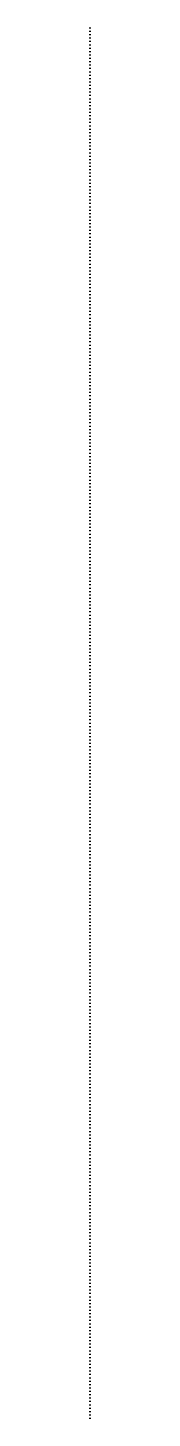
# Model space of a CAD drawing. Extents: x -13000 to 3070, y -764 to 30585.
# Drawn here: x -13000 to -12999, y 1860 to 2684 of the extents above; entities that cross this region are included whole.
import ezdxf

# ---------------------------------------------------------------- set-up
doc = ezdxf.new("R2010")
doc.units = 0
for name, color, linetype in [('COTA', 241, 'Continuous'), ('Painéis', 200, 'Continuous'), ('SARR_3.5x7', 81, 'Continuous')]:
    doc.layers.add(name, color=color, linetype=linetype)

msp = doc.modelspace()

# ---------------------------------------------------------------- linework, layer by layer
at = {"layer": 'COTA'}
for p, q in [((-13000, 2610), (-12999, 2610)), ((-13000, 2608), (-12999, 2608)), ((-13000, 2606), (-12999, 2606)), ((-13000, 2604), (-12999, 2604)), ((-13000, 2602), (-12999, 2602)), ((-13000, 2600), (-12999, 2600)), ((-13000, 2598), (-12999, 2598)), ((-13000, 2596), (-12999, 2596)), ((-13000, 2594), (-12999, 2594)), ((-13000, 2592), (-12999, 2592)), ((-13000, 2590), (-12999, 2590)), ((-13000, 2588), (-12999, 2588)), ((-13000, 2586), (-12999, 2586)), ((-13000, 2584), (-12999, 2584)), ((-13000, 2582), (-12999, 2582)), ((-13000, 2580), (-12999, 2580)), ((-13000, 2578), (-12999, 2578)), ((-13000, 2576), (-12999, 2576)), ((-13000, 2574), (-12999, 2574)), ((-13000, 2572), (-12999, 2572)), ((-13000, 2570), (-12999, 2570)), ((-13000, 2568), (-12999, 2568)), ((-13000, 2566), (-12999, 2566)), ((-13000, 2564), (-12999, 2564)), ((-13000, 2562), (-12999, 2562)), ((-13000, 2560), (-12999, 2560)), ((-13000, 2558), (-12999, 2558)), ((-13000, 2556), (-12999, 2556)), ((-13000, 2554), (-12999, 2554)), ((-13000, 2552), (-12999, 2552)), ((-13000, 2550), (-12999, 2550)), ((-13000, 2548), (-12999, 2548)), ((-13000, 2546), (-12999, 2546)), ((-13000, 2544), (-12999, 2544)), ((-13000, 2542), (-12999, 2542)), ((-13000, 2540), (-12999, 2540)), ((-13000, 2538), (-12999, 2538)), ((-13000, 2536), (-12999, 2536)), ((-13000, 2534), (-12999, 2534)), ((-13000, 2532), (-12999, 2532)), ((-13000, 2530), (-12999, 2530)), ((-13000, 2528), (-12999, 2528)), ((-13000, 2526), (-12999, 2526)), ((-13000, 2524), (-12999, 2524)), ((-13000, 2522), (-12999, 2522)), ((-13000, 2520), (-12999, 2520)), ((-13000, 2518), (-12999, 2518)), ((-13000, 2516), (-12999, 2516)), ((-13000, 2514), (-12999, 2514)), ((-13000, 2512), (-12999, 2512)), ((-13000, 2510), (-12999, 2510)), ((-13000, 2508), (-12999, 2508)), ((-13000, 2506), (-12999, 2506)), ((-13000, 2504), (-12999, 2504)), ((-13000, 2502), (-12999, 2502)), ((-13000, 2500), (-12999, 2500)), ((-13000, 2498), (-12999, 2498)), ((-13000, 2496), (-12999, 2496)), ((-13000, 2494), (-12999, 2494)), ((-13000, 2492), (-12999, 2492)), ((-13000, 2490), (-12999, 2490)), ((-13000, 2488), (-12999, 2488)), ((-13000, 2486), (-12999, 2486)), ((-13000, 2484), (-12999, 2484)), ((-13000, 2482), (-12999, 2482)), ((-13000, 2480), (-12999, 2480)), ((-13000, 2478), (-12999, 2478)), ((-13000, 2476), (-12999, 2476)), ((-13000, 2474), (-12999, 2474)), ((-13000, 2472), (-12999, 2472)), ((-13000, 2470), (-12999, 2470)), ((-13000, 2468), (-12999, 2468)), ((-13000, 2466), (-12999, 2466)), ((-13000, 2464), (-12999, 2464)), ((-13000, 2462), (-12999, 2462)), ((-13000, 2460), (-12999, 2460)), ((-13000, 2458), (-12999, 2458)), ((-13000, 2456), (-12999, 2456)), ((-13000, 2454), (-12999, 2454)), ((-13000, 2452), (-12999, 2452)), ((-13000, 2450), (-12999, 2450)), ((-13000, 2448), (-12999, 2448)), ((-13000, 2446), (-12999, 2446)), ((-13000, 2444), (-12999, 2444)), ((-13000, 2442), (-12999, 2442)), ((-13000, 2440), (-12999, 2440)), ((-13000, 2438), (-12999, 2438)), ((-13000, 2436), (-12999, 2436)), ((-13000, 2434), (-12999, 2434)), ((-13000, 2432), (-12999, 2432)), ((-13000, 2430), (-12999, 2430)), ((-13000, 2428), (-12999, 2428)), ((-13000, 2426), (-12999, 2426)), ((-13000, 2424), (-12999, 2424)), ((-13000, 2422), (-12999, 2422)), ((-13000, 2420), (-12999, 2420)), ((-13000, 2418), (-12999, 2418)), ((-13000, 2416), (-12999, 2416)), ((-13000, 2414), (-12999, 2414)), ((-13000, 2412), (-12999, 2412)), ((-13000, 2410), (-12999, 2410)), ((-13000, 2408), (-12999, 2408)), ((-13000, 2406), (-12999, 2406)), ((-13000, 2404), (-12999, 2404)), ((-13000, 2402), (-12999, 2402)), ((-13000, 2400), (-12999, 2400)), ((-13000, 2398), (-12999, 2398)), ((-13000, 2396), (-12999, 2396)), ((-13000, 2394), (-12999, 2394)), ((-13000, 2392), (-12999, 2392)), ((-13000, 2390), (-12999, 2390)), ((-13000, 2388), (-12999, 2388)), ((-13000, 2386), (-12999, 2386)), ((-13000, 2384), (-12999, 2384)), ((-13000, 2382), (-12999, 2382)), ((-13000, 2380), (-12999, 2380)), ((-13000, 2378), (-12999, 2378)), ((-13000, 2376), (-12999, 2376)), ((-13000, 2374), (-12999, 2374)), ((-13000, 2372), (-12999, 2372)), ((-13000, 2370), (-12999, 2370)), ((-13000, 2368), (-12999, 2368)), ((-13000, 2366), (-12999, 2366)), ((-13000, 2364), (-12999, 2364)), ((-13000, 2362), (-12999, 2362)), ((-13000, 2360), (-12999, 2360)), ((-13000, 2358), (-12999, 2358)), ((-13000, 2356), (-12999, 2356)), ((-13000, 2354), (-12999, 2354)), ((-13000, 2352), (-12999, 2352)), ((-13000, 2350), (-12999, 2350)), ((-13000, 2348), (-12999, 2348)), ((-13000, 2346), (-12999, 2346)), ((-13000, 2344), (-12999, 2344)), ((-13000, 2342), (-12999, 2342)), ((-13000, 2340), (-12999, 2340)), ((-13000, 2338), (-12999, 2338)), ((-13000, 2336), (-12999, 2336)), ((-13000, 2334), (-12999, 2334)), ((-13000, 2332), (-12999, 2332)), ((-13000, 2330), (-12999, 2330)), ((-13000, 2328), (-12999, 2328)), ((-13000, 2326), (-12999, 2326)), ((-13000, 2324), (-12999, 2324)), ((-13000, 2322), (-12999, 2322)), ((-13000, 2320), (-12999, 2320)), ((-13000, 2318), (-12999, 2318)), ((-13000, 2316), (-12999, 2316)), ((-13000, 2314), (-12999, 2314)), ((-13000, 2312), (-12999, 2312)), ((-13000, 2310), (-12999, 2310)), ((-13000, 2308), (-12999, 2308)), ((-13000, 2306), (-12999, 2306)), ((-13000, 2304), (-12999, 2304)), ((-13000, 2302), (-12999, 2302)), ((-13000, 2300), (-12999, 2300)), ((-13000, 2298), (-12999, 2298)), ((-13000, 2296), (-12999, 2296)), ((-13000, 2294), (-12999, 2294)), ((-13000, 2292), (-12999, 2292)), ((-13000, 2290), (-12999, 2290)), ((-13000, 2288), (-12999, 2288)), ((-13000, 2286), (-12999, 2286)), ((-13000, 2284), (-12999, 2284)), ((-13000, 2282), (-12999, 2282)), ((-13000, 2280), (-12999, 2280)), ((-13000, 2278), (-12999, 2278)), ((-13000, 2276), (-12999, 2276)), ((-13000, 2274), (-12999, 2274)), ((-13000, 2272), (-12999, 2272)), ((-13000, 2270), (-12999, 2270)), ((-13000, 2268), (-12999, 2268)), ((-13000, 2266), (-12999, 2266)), ((-13000, 2264), (-12999, 2264)), ((-13000, 2262), (-12999, 2262)), ((-13000, 2260), (-12999, 2260)), ((-13000, 2258), (-12999, 2258)), ((-13000, 2256), (-12999, 2256)), ((-13000, 2254), (-12999, 2254)), ((-13000, 2252), (-12999, 2252)), ((-13000, 2250), (-12999, 2250)), ((-13000, 2248), (-12999, 2248)), ((-13000, 2246), (-12999, 2246)), ((-13000, 2244), (-12999, 2244)), ((-13000, 2242), (-12999, 2242)), ((-13000, 2240), (-12999, 2240)), ((-13000, 2238), (-12999, 2238)), ((-13000, 2236), (-12999, 2236)), ((-13000, 2234), (-12999, 2234)), ((-13000, 2232), (-12999, 2232)), ((-13000, 2230), (-12999, 2230)), ((-13000, 2228), (-12999, 2228)), ((-13000, 2226), (-12999, 2226)), ((-13000, 2224), (-12999, 2224)), ((-13000, 2222), (-12999, 2222)), ((-13000, 2220), (-12999, 2220)), ((-13000, 2218), (-12999, 2218)), ((-13000, 2216), (-12999, 2216)), ((-13000, 2214), (-12999, 2214)), ((-13000, 2212), (-12999, 2212)), ((-13000, 2210), (-12999, 2210)), ((-13000, 2208), (-12999, 2208)), ((-13000, 2206), (-12999, 2206)), ((-13000, 2204), (-12999, 2204)), ((-13000, 2202), (-12999, 2202)), ((-13000, 2200), (-12999, 2200)), ((-13000, 2198), (-12999, 2198)), ((-13000, 2196), (-12999, 2196)), ((-13000, 2194), (-12999, 2194)), ((-13000, 2192), (-12999, 2192)), ((-13000, 2190), (-12999, 2190)), ((-13000, 2188), (-12999, 2188)), ((-13000, 2186), (-12999, 2186)), ((-13000, 2184), (-12999, 2184)), ((-13000, 2182), (-12999, 2182)), ((-13000, 2180), (-12999, 2180)), ((-13000, 2178), (-12999, 2178)), ((-13000, 2176), (-12999, 2176)), ((-13000, 2174), (-12999, 2174)), ((-13000, 2172), (-12999, 2172)), ((-13000, 2170), (-12999, 2170)), ((-13000, 2168), (-12999, 2168)), ((-13000, 2166), (-12999, 2166)), ((-13000, 2164), (-12999, 2164)), ((-13000, 2162), (-12999, 2162)), ((-13000, 2160), (-12999, 2160)), ((-13000, 2158), (-12999, 2158)), ((-13000, 2156), (-12999, 2156)), ((-13000, 2154), (-12999, 2154)), ((-13000, 2152), (-12999, 2152)), ((-13000, 2150), (-12999, 2150)), ((-13000, 2148), (-12999, 2148)), ((-13000, 2146), (-12999, 2146)), ((-13000, 2144), (-12999, 2144)), ((-13000, 2142), (-12999, 2142)), ((-13000, 2140), (-12999, 2140)), ((-13000, 2138), (-12999, 2138)), ((-13000, 2136), (-12999, 2136)), ((-13000, 2134), (-12999, 2134)), ((-13000, 2132), (-12999, 2132)), ((-13000, 2130), (-12999, 2130)), ((-13000, 2128), (-12999, 2128)), ((-13000, 2126), (-12999, 2126)), ((-13000, 2124), (-12999, 2124)), ((-13000, 2122), (-12999, 2122)), ((-13000, 2120), (-12999, 2120)), ((-13000, 2118), (-12999, 2118)), ((-13000, 2116), (-12999, 2116)), ((-13000, 2114), (-12999, 2114)), ((-13000, 2112), (-12999, 2112)), ((-13000, 2110), (-12999, 2110)), ((-13000, 2108), (-12999, 2108)), ((-13000, 2106), (-12999, 2106)), ((-13000, 2104), (-12999, 2104)), ((-13000, 2102), (-12999, 2102)), ((-13000, 2100), (-12999, 2100)), ((-13000, 2098), (-12999, 2098)), ((-13000, 2096), (-12999, 2096)), ((-13000, 2094), (-12999, 2094)), ((-13000, 2092), (-12999, 2092)), ((-13000, 2090), (-12999, 2090)), ((-13000, 2088), (-12999, 2088)), ((-13000, 2086), (-12999, 2086)), ((-13000, 2084), (-12999, 2084)), ((-13000, 2082), (-12999, 2082)), ((-13000, 2080), (-12999, 2080)), ((-13000, 2078), (-12999, 2078)), ((-13000, 2076), (-12999, 2076)), ((-13000, 2074), (-12999, 2074)), ((-13000, 2072), (-12999, 2072)), ((-13000, 2070), (-12999, 2070)), ((-13000, 2068), (-12999, 2068)), ((-13000, 2066), (-12999, 2066)), ((-13000, 2064), (-12999, 2064)), ((-13000, 2062), (-12999, 2062)), ((-13000, 2060), (-12999, 2060)), ((-13000, 2058), (-12999, 2058)), ((-13000, 2056), (-12999, 2056)), ((-13000, 2054), (-12999, 2054)), ((-13000, 2052), (-12999, 2052)), ((-13000, 2050), (-12999, 2050)), ((-13000, 2048), (-12999, 2048)), ((-13000, 2046), (-12999, 2046)), ((-13000, 2044), (-12999, 2044)), ((-13000, 2042), (-12999, 2042)), ((-13000, 2040), (-12999, 2040)), ((-13000, 2038), (-12999, 2038)), ((-13000, 2036), (-12999, 2036)), ((-13000, 2034), (-12999, 2034)), ((-13000, 2032), (-12999, 2032)), ((-13000, 2030), (-12999, 2030)), ((-13000, 2028), (-12999, 2028)), ((-13000, 2026), (-12999, 2026)), ((-13000, 2024), (-12999, 2024)), ((-13000, 2022), (-12999, 2022)), ((-13000, 2020), (-12999, 2020)), ((-13000, 2018), (-12999, 2018)), ((-13000, 2016), (-12999, 2016)), ((-13000, 2014), (-12999, 2014)), ((-13000, 2012), (-12999, 2012)), ((-13000, 2010), (-12999, 2010)), ((-13000, 2008), (-12999, 2008)), ((-13000, 2006), (-12999, 2006)), ((-13000, 2004), (-12999, 2004)), ((-13000, 2002), (-12999, 2002)), ((-13000, 2000), (-12999, 2000)), ((-13000, 1998), (-12999, 1998)), ((-13000, 1996), (-12999, 1996)), ((-13000, 1994), (-12999, 1994)), ((-13000, 1992), (-12999, 1992)), ((-13000, 1990), (-12999, 1990)), ((-13000, 1988), (-12999, 1988)), ((-13000, 1986), (-12999, 1986)), ((-13000, 1984), (-12999, 1984)), ((-13000, 1982), (-12999, 1982)), ((-13000, 1980), (-12999, 1980)), ((-13000, 1978), (-12999, 1978)), ((-13000, 1976), (-12999, 1976)), ((-13000, 1974), (-12999, 1974)), ((-13000, 1972), (-12999, 1972)), ((-13000, 1970), (-12999, 1970)), ((-13000, 1968), (-12999, 1968)), ((-13000, 1966), (-12999, 1966)), ((-13000, 1964), (-12999, 1964)), ((-13000, 1962), (-12999, 1962)), ((-13000, 1960), (-12999, 1960)), ((-13000, 1958), (-12999, 1958)), ((-13000, 1956), (-12999, 1956)), ((-13000, 1954), (-12999, 1954)), ((-13000, 1952), (-12999, 1952)), ((-13000, 1950), (-12999, 1950)), ((-13000, 1948), (-12999, 1948)), ((-13000, 1946), (-12999, 1946)), ((-13000, 1944), (-12999, 1944)), ((-13000, 1942), (-12999, 1942)), ((-13000, 1940), (-12999, 1940)), ((-13000, 1938), (-12999, 1938)), ((-13000, 1936), (-12999, 1936)), ((-13000, 1934), (-12999, 1934)), ((-13000, 1932), (-12999, 1932)), ((-13000, 1930), (-12999, 1930)), ((-13000, 1928), (-12999, 1928)), ((-13000, 1926), (-12999, 1926)), ((-13000, 1924), (-12999, 1924)), ((-13000, 1922), (-12999, 1922)), ((-13000, 1920), (-12999, 1920)), ((-13000, 1918), (-12999, 1918)), ((-13000, 1916), (-12999, 1916)), ((-13000, 1914), (-12999, 1914)), ((-13000, 1912), (-12999, 1912)), ((-13000, 1910), (-12999, 1910)), ((-13000, 1908), (-12999, 1908)), ((-13000, 1906), (-12999, 1906)), ((-13000, 1904), (-12999, 1904)), ((-13000, 1902), (-12999, 1902)), ((-13000, 1900), (-12999, 1900)), ((-13000, 1898), (-12999, 1898)), ((-13000, 1896), (-12999, 1896)), ((-13000, 1894), (-12999, 1894)), ((-13000, 1892), (-12999, 1892)), ((-13000, 1890), (-12999, 1890)), ((-13000, 1888), (-12999, 1888)), ((-13000, 1886), (-12999, 1886)), ((-13000, 1884), (-12999, 1884)), ((-13000, 1882), (-12999, 1882)), ((-13000, 1880), (-12999, 1880)), ((-13000, 1878), (-12999, 1878)), ((-13000, 1876), (-12999, 1876)), ((-13000, 1874), (-12999, 1874)), ((-13000, 1872), (-12999, 1872)), ((-13000, 1870), (-12999, 1870)), ((-13000, 1868), (-12999, 1868)), ((-13000, 1866), (-12999, 1866)), ((-13000, 1864), (-12999, 1864)), ((-13000, 1862), (-12999, 1862)), ((-13000, 1860), (-12999, 1860))]:
    msp.add_line(p, q, dxfattribs=at)
at = {"layer": 'Painéis'}
for p, q in [((-13000, 2172), (-12999, 2172)), ((-13000, 2170), (-12999, 2170)), ((-13000, 2168), (-12999, 2168)), ((-13000, 2166), (-12999, 2166)), ((-13000, 2164), (-12999, 2164)), ((-13000, 2162), (-12999, 2162)), ((-13000, 2160), (-12999, 2160)), ((-13000, 2158), (-12999, 2158)), ((-13000, 2156), (-12999, 2156)), ((-13000, 2154), (-12999, 2154)), ((-13000, 2152), (-12999, 2152)), ((-13000, 2150), (-12999, 2150)), ((-13000, 2148), (-12999, 2148)), ((-13000, 2146), (-12999, 2146)), ((-13000, 2144), (-12999, 2144)), ((-13000, 2142), (-12999, 2142)), ((-13000, 2140), (-12999, 2140)), ((-13000, 2138), (-12999, 2138)), ((-13000, 2136), (-12999, 2136)), ((-13000, 2134), (-12999, 2134)), ((-13000, 2132), (-12999, 2132)), ((-13000, 2130), (-12999, 2130)), ((-13000, 2128), (-12999, 2128)), ((-13000, 2126), (-12999, 2126)), ((-13000, 2124), (-12999, 2124)), ((-13000, 2122), (-12999, 2122)), ((-13000, 2120), (-12999, 2120)), ((-13000, 2118), (-12999, 2118)), ((-13000, 2116), (-12999, 2116)), ((-13000, 2114), (-12999, 2114)), ((-13000, 2112), (-12999, 2112)), ((-13000, 2110), (-12999, 2110)), ((-13000, 2108), (-12999, 2108)), ((-13000, 2106), (-12999, 2106)), ((-13000, 2104), (-12999, 2104)), ((-13000, 2102), (-12999, 2102)), ((-13000, 2100), (-12999, 2100)), ((-13000, 2098), (-12999, 2098)), ((-13000, 2096), (-12999, 2096)), ((-13000, 2094), (-12999, 2094)), ((-13000, 2092), (-12999, 2092)), ((-13000, 2090), (-12999, 2090)), ((-13000, 2088), (-12999, 2088)), ((-13000, 2086), (-12999, 2086)), ((-13000, 2084), (-12999, 2084)), ((-13000, 2082), (-12999, 2082)), ((-13000, 2080), (-12999, 2080)), ((-13000, 2078), (-12999, 2078)), ((-13000, 2076), (-12999, 2076)), ((-13000, 2074), (-12999, 2074)), ((-13000, 2072), (-12999, 2072)), ((-13000, 2070), (-12999, 2070)), ((-13000, 2068), (-12999, 2068)), ((-13000, 2066), (-12999, 2066)), ((-13000, 2064), (-12999, 2064)), ((-13000, 2062), (-12999, 2062)), ((-13000, 2060), (-12999, 2060)), ((-13000, 2058), (-12999, 2058)), ((-13000, 2056), (-12999, 2056)), ((-13000, 2054), (-12999, 2054)), ((-13000, 2052), (-12999, 2052)), ((-13000, 2050), (-12999, 2050)), ((-13000, 2048), (-12999, 2048)), ((-13000, 2046), (-12999, 2046)), ((-13000, 2044), (-12999, 2044)), ((-13000, 2042), (-12999, 2042)), ((-13000, 2040), (-12999, 2040)), ((-13000, 2038), (-12999, 2038)), ((-13000, 2036), (-12999, 2036)), ((-13000, 2034), (-12999, 2034)), ((-13000, 2032), (-12999, 2032)), ((-13000, 2030), (-12999, 2030)), ((-13000, 2028), (-12999, 2028)), ((-13000, 2026), (-12999, 2026)), ((-13000, 2024), (-12999, 2024)), ((-13000, 2022), (-12999, 2022)), ((-13000, 2020), (-12999, 2020)), ((-13000, 2018), (-12999, 2018)), ((-13000, 2016), (-12999, 2016)), ((-13000, 2014), (-12999, 2014)), ((-13000, 2012), (-12999, 2012)), ((-13000, 2010), (-12999, 2010)), ((-13000, 2008), (-12999, 2008)), ((-13000, 2006), (-12999, 2006)), ((-13000, 2004), (-12999, 2004)), ((-13000, 2002), (-12999, 2002)), ((-13000, 2000), (-12999, 2000)), ((-13000, 1998), (-12999, 1998)), ((-13000, 1996), (-12999, 1996)), ((-13000, 1994), (-12999, 1994)), ((-13000, 1992), (-12999, 1992)), ((-13000, 1990), (-12999, 1990)), ((-13000, 1988), (-12999, 1988)), ((-13000, 1986), (-12999, 1986)), ((-13000, 1984), (-12999, 1984)), ((-13000, 1982), (-12999, 1982)), ((-13000, 1980), (-12999, 1980)), ((-13000, 1978), (-12999, 1978)), ((-13000, 1976), (-12999, 1976)), ((-13000, 1974), (-12999, 1974)), ((-13000, 1972), (-12999, 1972)), ((-13000, 1970), (-12999, 1970)), ((-13000, 1968), (-12999, 1968)), ((-13000, 1966), (-12999, 1966)), ((-13000, 1964), (-12999, 1964)), ((-13000, 1962), (-12999, 1962)), ((-13000, 1960), (-12999, 1960)), ((-13000, 1958), (-12999, 1958)), ((-13000, 1956), (-12999, 1956)), ((-13000, 1954), (-12999, 1954)), ((-13000, 1952), (-12999, 1952)), ((-13000, 1950), (-12999, 1950)), ((-13000, 1948), (-12999, 1948)), ((-13000, 1946), (-12999, 1946)), ((-13000, 1944), (-12999, 1944)), ((-13000, 1942), (-12999, 1942)), ((-13000, 1940), (-12999, 1940)), ((-13000, 1938), (-12999, 1938)), ((-13000, 1936), (-12999, 1936)), ((-13000, 1934), (-12999, 1934)), ((-13000, 1932), (-12999, 1932)), ((-13000, 1930), (-12999, 1930)), ((-13000, 1928), (-12999, 1928)), ((-13000, 1926), (-12999, 1926)), ((-13000, 1924), (-12999, 1924)), ((-13000, 1922), (-12999, 1922)), ((-13000, 1920), (-12999, 1920)), ((-13000, 1918), (-12999, 1918)), ((-13000, 1916), (-12999, 1916)), ((-13000, 1914), (-12999, 1914)), ((-13000, 1912), (-12999, 1912)), ((-13000, 1910), (-12999, 1910)), ((-13000, 1908), (-12999, 1908)), ((-13000, 1906), (-12999, 1906)), ((-13000, 1904), (-12999, 1904)), ((-13000, 1902), (-12999, 1902)), ((-13000, 1900), (-12999, 1900)), ((-13000, 1898), (-12999, 1898)), ((-13000, 1896), (-12999, 1896)), ((-13000, 1894), (-12999, 1894)), ((-13000, 1892), (-12999, 1892)), ((-13000, 1890), (-12999, 1890)), ((-13000, 1888), (-12999, 1888)), ((-13000, 1886), (-12999, 1886)), ((-13000, 1884), (-12999, 1884)), ((-13000, 1882), (-12999, 1882)), ((-13000, 1880), (-12999, 1880)), ((-13000, 1878), (-12999, 1878)), ((-13000, 1876), (-12999, 1876)), ((-13000, 1874), (-12999, 1874)), ((-13000, 1872), (-12999, 1872)), ((-13000, 1870), (-12999, 1870)), ((-13000, 1868), (-12999, 1868)), ((-13000, 1866), (-12999, 1866)), ((-13000, 1864), (-12999, 1864)), ((-13000, 1862), (-12999, 1862)), ((-13000, 1860), (-12999, 1860))]:
    msp.add_line(p, q, dxfattribs=at)
at = {"layer": 'SARR_3.5x7'}
for p, q in [((-13000, 2684), (-12999, 2684)), ((-13000, 2682), (-12999, 2682)), ((-13000, 2680), (-12999, 2680)), ((-13000, 2678), (-12999, 2678)), ((-13000, 2676), (-12999, 2676)), ((-13000, 2674), (-12999, 2674)), ((-13000, 2672), (-12999, 2672)), ((-13000, 2670), (-12999, 2670)), ((-13000, 2668), (-12999, 2668)), ((-13000, 2666), (-12999, 2666)), ((-13000, 2664), (-12999, 2664)), ((-13000, 2662), (-12999, 2662)), ((-13000, 2660), (-12999, 2660)), ((-13000, 2658), (-12999, 2658)), ((-13000, 2656), (-12999, 2656)), ((-13000, 2654), (-12999, 2654)), ((-13000, 2652), (-12999, 2652)), ((-13000, 2650), (-12999, 2650)), ((-13000, 2648), (-12999, 2648)), ((-13000, 2646), (-12999, 2646)), ((-13000, 2644), (-12999, 2644)), ((-13000, 2642), (-12999, 2642)), ((-13000, 2640), (-12999, 2640)), ((-13000, 2638), (-12999, 2638)), ((-13000, 2636), (-12999, 2636)), ((-13000, 2634), (-12999, 2634)), ((-13000, 2632), (-12999, 2632)), ((-13000, 2630), (-12999, 2630)), ((-13000, 2628), (-12999, 2628)), ((-13000, 2626), (-12999, 2626)), ((-13000, 2624), (-12999, 2624)), ((-13000, 2622), (-12999, 2622)), ((-13000, 2620), (-12999, 2620)), ((-13000, 2618), (-12999, 2618)), ((-13000, 2616), (-12999, 2616)), ((-13000, 2614), (-12999, 2614)), ((-13000, 2612), (-12999, 2612)), ((-13000, 2610), (-12999, 2610)), ((-13000, 2608), (-12999, 2608)), ((-13000, 2606), (-12999, 2606)), ((-13000, 2604), (-12999, 2604)), ((-13000, 2602), (-12999, 2602)), ((-13000, 2600), (-12999, 2600)), ((-13000, 2598), (-12999, 2598)), ((-13000, 2596), (-12999, 2596)), ((-13000, 2594), (-12999, 2594)), ((-13000, 2592), (-12999, 2592)), ((-13000, 2590), (-12999, 2590)), ((-13000, 2588), (-12999, 2588)), ((-13000, 2586), (-12999, 2586)), ((-13000, 2584), (-12999, 2584)), ((-13000, 2582), (-12999, 2582)), ((-13000, 2580), (-12999, 2580)), ((-13000, 2578), (-12999, 2578)), ((-13000, 2576), (-12999, 2576)), ((-13000, 2574), (-12999, 2574)), ((-13000, 2572), (-12999, 2572)), ((-13000, 2570), (-12999, 2570)), ((-13000, 2568), (-12999, 2568)), ((-13000, 2566), (-12999, 2566)), ((-13000, 2564), (-12999, 2564)), ((-13000, 2562), (-12999, 2562)), ((-13000, 2560), (-12999, 2560)), ((-13000, 2558), (-12999, 2558)), ((-13000, 2556), (-12999, 2556)), ((-13000, 2554), (-12999, 2554)), ((-13000, 2552), (-12999, 2552)), ((-13000, 2550), (-12999, 2550)), ((-13000, 2548), (-12999, 2548)), ((-13000, 2546), (-12999, 2546)), ((-13000, 2544), (-12999, 2544)), ((-13000, 2542), (-12999, 2542)), ((-13000, 2540), (-12999, 2540)), ((-13000, 2538), (-12999, 2538)), ((-13000, 2536), (-12999, 2536)), ((-13000, 2534), (-12999, 2534)), ((-13000, 2532), (-12999, 2532)), ((-13000, 2530), (-12999, 2530)), ((-13000, 2528), (-12999, 2528)), ((-13000, 2526), (-12999, 2526)), ((-13000, 2524), (-12999, 2524)), ((-13000, 2522), (-12999, 2522)), ((-13000, 2520), (-12999, 2520)), ((-13000, 2518), (-12999, 2518)), ((-13000, 2516), (-12999, 2516)), ((-13000, 2514), (-12999, 2514)), ((-13000, 2512), (-12999, 2512)), ((-13000, 2510), (-12999, 2510)), ((-13000, 2508), (-12999, 2508)), ((-13000, 2506), (-12999, 2506)), ((-13000, 2504), (-12999, 2504)), ((-13000, 2502), (-12999, 2502)), ((-13000, 2500), (-12999, 2500)), ((-13000, 2498), (-12999, 2498)), ((-13000, 2496), (-12999, 2496)), ((-13000, 2494), (-12999, 2494)), ((-13000, 2492), (-12999, 2492)), ((-13000, 2490), (-12999, 2490)), ((-13000, 2488), (-12999, 2488)), ((-13000, 2486), (-12999, 2486)), ((-13000, 2484), (-12999, 2484)), ((-13000, 2482), (-12999, 2482)), ((-13000, 2480), (-12999, 2480)), ((-13000, 2478), (-12999, 2478)), ((-13000, 2476), (-12999, 2476)), ((-13000, 2474), (-12999, 2474)), ((-13000, 2472), (-12999, 2472)), ((-13000, 2470), (-12999, 2470)), ((-13000, 2468), (-12999, 2468)), ((-13000, 2466), (-12999, 2466)), ((-13000, 2464), (-12999, 2464)), ((-13000, 2462), (-12999, 2462)), ((-13000, 2460), (-12999, 2460)), ((-13000, 2458), (-12999, 2458)), ((-13000, 2456), (-12999, 2456)), ((-13000, 2454), (-12999, 2454)), ((-13000, 2452), (-12999, 2452)), ((-13000, 2450), (-12999, 2450)), ((-13000, 2448), (-12999, 2448)), ((-13000, 2446), (-12999, 2446)), ((-13000, 2444), (-12999, 2444)), ((-13000, 2442), (-12999, 2442)), ((-13000, 2440), (-12999, 2440)), ((-13000, 2438), (-12999, 2438)), ((-13000, 2436), (-12999, 2436)), ((-13000, 2434), (-12999, 2434)), ((-13000, 2432), (-12999, 2432)), ((-13000, 2430), (-12999, 2430)), ((-13000, 2428), (-12999, 2428)), ((-13000, 2426), (-12999, 2426)), ((-13000, 2424), (-12999, 2424)), ((-13000, 2422), (-12999, 2422)), ((-13000, 2420), (-12999, 2420)), ((-13000, 2418), (-12999, 2418)), ((-13000, 2416), (-12999, 2416)), ((-13000, 2414), (-12999, 2414)), ((-13000, 2412), (-12999, 2412)), ((-13000, 2410), (-12999, 2410)), ((-13000, 2408), (-12999, 2408)), ((-13000, 2406), (-12999, 2406)), ((-13000, 2404), (-12999, 2404)), ((-13000, 2402), (-12999, 2402)), ((-13000, 2400), (-12999, 2400)), ((-13000, 2398), (-12999, 2398)), ((-13000, 2396), (-12999, 2396)), ((-13000, 2394), (-12999, 2394)), ((-13000, 2392), (-12999, 2392)), ((-13000, 2390), (-12999, 2390)), ((-13000, 2388), (-12999, 2388)), ((-13000, 2386), (-12999, 2386)), ((-13000, 2384), (-12999, 2384)), ((-13000, 2382), (-12999, 2382)), ((-13000, 2380), (-12999, 2380)), ((-13000, 2378), (-12999, 2378)), ((-13000, 2376), (-12999, 2376)), ((-13000, 2374), (-12999, 2374)), ((-13000, 2372), (-12999, 2372)), ((-13000, 2370), (-12999, 2370)), ((-13000, 2368), (-12999, 2368)), ((-13000, 2366), (-12999, 2366)), ((-13000, 2364), (-12999, 2364)), ((-13000, 2362), (-12999, 2362)), ((-13000, 2360), (-12999, 2360)), ((-13000, 2358), (-12999, 2358)), ((-13000, 2356), (-12999, 2356)), ((-13000, 2354), (-12999, 2354)), ((-13000, 2352), (-12999, 2352)), ((-13000, 2350), (-12999, 2350)), ((-13000, 2348), (-12999, 2348)), ((-13000, 2346), (-12999, 2346)), ((-13000, 2344), (-12999, 2344)), ((-13000, 2342), (-12999, 2342)), ((-13000, 2340), (-12999, 2340)), ((-13000, 2338), (-12999, 2338)), ((-13000, 2336), (-12999, 2336)), ((-13000, 2334), (-12999, 2334)), ((-13000, 2332), (-12999, 2332)), ((-13000, 2330), (-12999, 2330)), ((-13000, 2328), (-12999, 2328)), ((-13000, 2326), (-12999, 2326)), ((-13000, 2324), (-12999, 2324)), ((-13000, 2322), (-12999, 2322)), ((-13000, 2320), (-12999, 2320)), ((-13000, 2318), (-12999, 2318)), ((-13000, 2316), (-12999, 2316)), ((-13000, 2314), (-12999, 2314)), ((-13000, 2312), (-12999, 2312)), ((-13000, 2310), (-12999, 2310)), ((-13000, 2308), (-12999, 2308)), ((-13000, 2306), (-12999, 2306)), ((-13000, 2304), (-12999, 2304)), ((-13000, 2302), (-12999, 2302)), ((-13000, 2300), (-12999, 2300)), ((-13000, 2298), (-12999, 2298)), ((-13000, 2296), (-12999, 2296)), ((-13000, 2294), (-12999, 2294)), ((-13000, 2292), (-12999, 2292)), ((-13000, 2290), (-12999, 2290)), ((-13000, 2288), (-12999, 2288)), ((-13000, 2286), (-12999, 2286)), ((-13000, 2284), (-12999, 2284)), ((-13000, 2282), (-12999, 2282)), ((-13000, 2280), (-12999, 2280)), ((-13000, 2278), (-12999, 2278)), ((-13000, 2276), (-12999, 2276)), ((-13000, 2274), (-12999, 2274)), ((-13000, 2272), (-12999, 2272)), ((-13000, 2270), (-12999, 2270)), ((-13000, 2268), (-12999, 2268)), ((-13000, 2266), (-12999, 2266)), ((-13000, 2264), (-12999, 2264)), ((-13000, 2262), (-12999, 2262)), ((-13000, 2260), (-12999, 2260)), ((-13000, 2258), (-12999, 2258)), ((-13000, 2256), (-12999, 2256)), ((-13000, 2254), (-12999, 2254)), ((-13000, 2252), (-12999, 2252)), ((-13000, 2250), (-12999, 2250)), ((-13000, 2248), (-12999, 2248)), ((-13000, 2246), (-12999, 2246)), ((-13000, 2244), (-12999, 2244)), ((-13000, 2242), (-12999, 2242)), ((-13000, 2240), (-12999, 2240)), ((-13000, 2238), (-12999, 2238)), ((-13000, 2236), (-12999, 2236)), ((-13000, 2234), (-12999, 2234)), ((-13000, 2232), (-12999, 2232)), ((-13000, 2230), (-12999, 2230)), ((-13000, 2228), (-12999, 2228)), ((-13000, 2226), (-12999, 2226)), ((-13000, 2224), (-12999, 2224)), ((-13000, 2222), (-12999, 2222)), ((-13000, 2220), (-12999, 2220)), ((-13000, 2218), (-12999, 2218)), ((-13000, 2216), (-12999, 2216)), ((-13000, 2214), (-12999, 2214)), ((-13000, 2212), (-12999, 2212)), ((-13000, 2210), (-12999, 2210)), ((-13000, 2208), (-12999, 2208)), ((-13000, 2206), (-12999, 2206)), ((-13000, 2204), (-12999, 2204)), ((-13000, 2202), (-12999, 2202)), ((-13000, 2200), (-12999, 2200)), ((-13000, 2198), (-12999, 2198)), ((-13000, 2196), (-12999, 2196)), ((-13000, 2194), (-12999, 2194)), ((-13000, 2192), (-12999, 2192)), ((-13000, 2190), (-12999, 2190)), ((-13000, 2188), (-12999, 2188)), ((-13000, 2186), (-12999, 2186)), ((-13000, 2184), (-12999, 2184)), ((-13000, 2182), (-12999, 2182)), ((-13000, 2180), (-12999, 2180)), ((-13000, 2178), (-12999, 2178)), ((-13000, 2176), (-12999, 2176)), ((-13000, 2174), (-12999, 2174)), ((-13000, 2172), (-12999, 2172)), ((-13000, 2170), (-12999, 2170)), ((-13000, 2168), (-12999, 2168)), ((-13000, 2166), (-12999, 2166)), ((-13000, 2164), (-12999, 2164)), ((-13000, 2162), (-12999, 2162)), ((-13000, 2160), (-12999, 2160)), ((-13000, 2158), (-12999, 2158)), ((-13000, 2156), (-12999, 2156)), ((-13000, 2154), (-12999, 2154)), ((-13000, 2152), (-12999, 2152)), ((-13000, 2150), (-12999, 2150)), ((-13000, 2148), (-12999, 2148)), ((-13000, 2146), (-12999, 2146)), ((-13000, 2144), (-12999, 2144)), ((-13000, 2142), (-12999, 2142)), ((-13000, 2140), (-12999, 2140)), ((-13000, 2138), (-12999, 2138)), ((-13000, 2136), (-12999, 2136)), ((-13000, 2134), (-12999, 2134)), ((-13000, 2132), (-12999, 2132)), ((-13000, 2130), (-12999, 2130)), ((-13000, 2128), (-12999, 2128)), ((-13000, 2126), (-12999, 2126)), ((-13000, 2124), (-12999, 2124)), ((-13000, 2122), (-12999, 2122)), ((-13000, 2120), (-12999, 2120)), ((-13000, 2118), (-12999, 2118)), ((-13000, 2116), (-12999, 2116)), ((-13000, 2114), (-12999, 2114)), ((-13000, 2112), (-12999, 2112)), ((-13000, 2110), (-12999, 2110)), ((-13000, 2108), (-12999, 2108)), ((-13000, 2106), (-12999, 2106)), ((-13000, 2104), (-12999, 2104)), ((-13000, 2102), (-12999, 2102)), ((-13000, 2100), (-12999, 2100)), ((-13000, 2098), (-12999, 2098)), ((-13000, 2096), (-12999, 2096)), ((-13000, 2094), (-12999, 2094)), ((-13000, 2092), (-12999, 2092)), ((-13000, 2090), (-12999, 2090)), ((-13000, 2088), (-12999, 2088)), ((-13000, 2086), (-12999, 2086)), ((-13000, 2084), (-12999, 2084)), ((-13000, 2082), (-12999, 2082)), ((-13000, 2080), (-12999, 2080)), ((-13000, 2078), (-12999, 2078)), ((-13000, 2076), (-12999, 2076)), ((-13000, 2074), (-12999, 2074)), ((-13000, 2072), (-12999, 2072)), ((-13000, 2070), (-12999, 2070)), ((-13000, 2068), (-12999, 2068)), ((-13000, 2066), (-12999, 2066)), ((-13000, 2064), (-12999, 2064)), ((-13000, 2062), (-12999, 2062)), ((-13000, 2060), (-12999, 2060)), ((-13000, 2058), (-12999, 2058)), ((-13000, 2056), (-12999, 2056)), ((-13000, 2054), (-12999, 2054)), ((-13000, 2052), (-12999, 2052)), ((-13000, 2050), (-12999, 2050)), ((-13000, 2048), (-12999, 2048)), ((-13000, 2046), (-12999, 2046)), ((-13000, 2044), (-12999, 2044)), ((-13000, 2042), (-12999, 2042)), ((-13000, 2040), (-12999, 2040)), ((-13000, 2038), (-12999, 2038)), ((-13000, 2036), (-12999, 2036)), ((-13000, 2034), (-12999, 2034)), ((-13000, 2032), (-12999, 2032)), ((-13000, 2030), (-12999, 2030)), ((-13000, 2028), (-12999, 2028)), ((-13000, 2026), (-12999, 2026)), ((-13000, 2024), (-12999, 2024)), ((-13000, 2022), (-12999, 2022)), ((-13000, 2020), (-12999, 2020)), ((-13000, 2018), (-12999, 2018)), ((-13000, 2016), (-12999, 2016)), ((-13000, 2014), (-12999, 2014)), ((-13000, 2012), (-12999, 2012)), ((-13000, 2010), (-12999, 2010)), ((-13000, 2008), (-12999, 2008)), ((-13000, 2006), (-12999, 2006)), ((-13000, 2004), (-12999, 2004)), ((-13000, 2002), (-12999, 2002)), ((-13000, 2000), (-12999, 2000)), ((-13000, 1998), (-12999, 1998)), ((-13000, 1996), (-12999, 1996)), ((-13000, 1994), (-12999, 1994)), ((-13000, 1992), (-12999, 1992)), ((-13000, 1990), (-12999, 1990)), ((-13000, 1988), (-12999, 1988)), ((-13000, 1986), (-12999, 1986)), ((-13000, 1984), (-12999, 1984)), ((-13000, 1982), (-12999, 1982)), ((-13000, 1980), (-12999, 1980)), ((-13000, 1978), (-12999, 1978)), ((-13000, 1976), (-12999, 1976)), ((-13000, 1974), (-12999, 1974)), ((-13000, 1972), (-12999, 1972)), ((-13000, 1970), (-12999, 1970)), ((-13000, 1968), (-12999, 1968)), ((-13000, 1966), (-12999, 1966)), ((-13000, 1964), (-12999, 1964)), ((-13000, 1962), (-12999, 1962)), ((-13000, 1960), (-12999, 1960)), ((-13000, 1958), (-12999, 1958)), ((-13000, 1956), (-12999, 1956)), ((-13000, 1954), (-12999, 1954)), ((-13000, 1952), (-12999, 1952)), ((-13000, 1950), (-12999, 1950)), ((-13000, 1948), (-12999, 1948)), ((-13000, 1946), (-12999, 1946)), ((-13000, 1944), (-12999, 1944)), ((-13000, 1942), (-12999, 1942)), ((-13000, 1940), (-12999, 1940)), ((-13000, 1938), (-12999, 1938)), ((-13000, 1936), (-12999, 1936)), ((-13000, 1934), (-12999, 1934)), ((-13000, 1932), (-12999, 1932)), ((-13000, 1930), (-12999, 1930)), ((-13000, 1928), (-12999, 1928)), ((-13000, 1926), (-12999, 1926)), ((-13000, 1924), (-12999, 1924)), ((-13000, 1922), (-12999, 1922)), ((-13000, 1920), (-12999, 1920)), ((-13000, 1918), (-12999, 1918)), ((-13000, 1916), (-12999, 1916)), ((-13000, 1914), (-12999, 1914)), ((-13000, 1912), (-12999, 1912)), ((-13000, 1910), (-12999, 1910)), ((-13000, 1908), (-12999, 1908)), ((-13000, 1906), (-12999, 1906)), ((-13000, 1904), (-12999, 1904)), ((-13000, 1902), (-12999, 1902)), ((-13000, 1900), (-12999, 1900)), ((-13000, 1898), (-12999, 1898)), ((-13000, 1896), (-12999, 1896)), ((-13000, 1894), (-12999, 1894)), ((-13000, 1892), (-12999, 1892)), ((-13000, 1890), (-12999, 1890)), ((-13000, 1888), (-12999, 1888)), ((-13000, 1886), (-12999, 1886)), ((-13000, 1884), (-12999, 1884)), ((-13000, 1882), (-12999, 1882)), ((-13000, 1880), (-12999, 1880)), ((-13000, 1878), (-12999, 1878)), ((-13000, 1876), (-12999, 1876)), ((-13000, 1874), (-12999, 1874)), ((-13000, 1872), (-12999, 1872)), ((-13000, 1870), (-12999, 1870)), ((-13000, 1868), (-12999, 1868)), ((-13000, 1866), (-12999, 1866)), ((-13000, 1864), (-12999, 1864)), ((-13000, 1862), (-12999, 1862)), ((-13000, 1860), (-12999, 1860))]:
    msp.add_line(p, q, dxfattribs=at)

doc.saveas('drawing.dxf')
